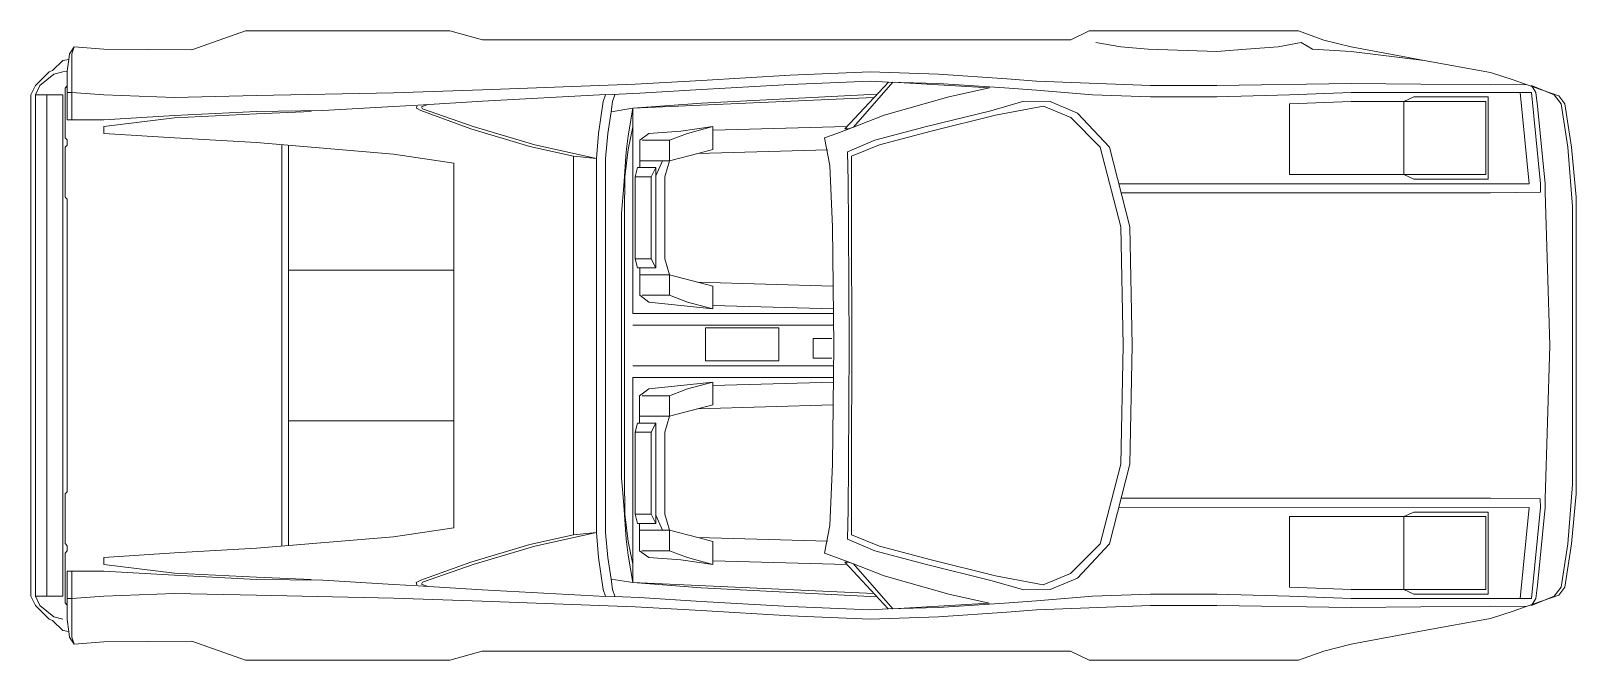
# Model space of a CAD drawing. Header units: millimetres. Extents: x -37049 to 129367, y 25385 to 90033.
# Drawn here: x -407 to 3899, y 37949 to 39703 of the extents above; entities that cross this region are included whole.
import ezdxf

# ---------------------------------------------------------------- set-up
doc = ezdxf.new("R2010")
doc.units = ezdxf.units.MM
doc.header["$MEASUREMENT"] = 0

# ---------------------------------------------------------------- blocks, each defined once
blk = doc.blocks.new('xexe')
at = {"color": 8, "lineweight": 13}
for p, q in [((-393.9, 39524.7), (-317.8, 39524.7)), ((-362.2, 38825.8), (-362.2, 39524.7)), ((-317.8, 38825.8), (-317.8, 39524.7)), ((292.4, 38825.9), (292.4, 39385.1)), ((311.1, 38825.7), (311.1, 39383.3)), ((1353.3, 39340.7), (1289.8, 39340.7)), ((1334.6, 39321.5), (1321.5, 39295.9)), ((1334.6, 39041.9), (1321.5, 39067.1)), ((771.7, 39035.4), (311.1, 39035.4)), ((1372.4, 39022.7), (1289.8, 39022.7)), ((1828.7, 38991.4), (1452, 39002.3)), ((1829.5, 38914.8), (1270.6, 38914.8)), ((1829.5, 38882.6), (1270.6, 38882.6)), ((-394, 38126.8), (-394, 38825.8)), ((-362.2, 38825.8), (-362.2, 38126.8)), ((-317.8, 38825.8), (-317.9, 38126.8)), ((292.4, 38825.5), (292.4, 38266.4)), ((311.1, 38825.7), (311.1, 38268.1)), ((1829.5, 38768.7), (1270.6, 38768.8)), ((1829.5, 38736.5), (1270.6, 38736.5)), ((1372.4, 38628.6), (1289.7, 38628.6)), ((1828.7, 38659.9), (1452, 38649.1)), ((771.7, 38616.1), (311.1, 38616.1)), ((1334.5, 38609.5), (1321.5, 38584.3)), ((1334.5, 38329.8), (1321.5, 38355.5)), ((1353.2, 38310.7), (1289.7, 38310.7)), ((-394, 38126.8), (-317.9, 38126.8)), ((-381.4, 38101.1), (-394, 38126.8)), ((-343.1, 38069.4), (-381.4, 38101.1)), ((-317.9, 38063.3), (-343.1, 38069.4))]:
    blk.add_line(p, q, dxfattribs=at)
for points in [[(3899, 38825.8), (3899.1, 39238.8), (3886.5, 39378.4), (3867.3, 39499.3), (3850.8, 39521.5), (3759.9, 39553.2), (3723.8, 39565.8), (3660.3, 39586.7), (3475.9, 39619.8), (3272.3, 39658.1), (3196.2, 39677.2), (3125.7, 39702.5), (2542.5, 39702.5), (2490.7, 39677.3), (2376.7, 39677.3), (851.4, 39677.3), (760.9, 39702.6), (191.1, 39702.6), (41.5, 39650), (-203.4, 39651.7), (-286, 39658.3), (-298.7, 39639.1), (-301.3, 39623), (-317.8, 39620), (-346.1, 39592.2), (-356.1, 39588.2), (-393.9, 39550.4), (-406.5, 39524.7), (-406.6, 38825.8)], [(-292.6, 39454.7), (-292.6, 39590), (-292.6, 39639.1), (-286, 39658.3)], [(3475.9, 39619.8), (3272.3, 39645.5), (3164.4, 39651.6), (3132.7, 39670.7), (3069.2, 39658.1), (2980, 39651.6), (2897.8, 39645.5), (2706.9, 39651.6), (2630.8, 39658.1), (2560.7, 39670.7)], [(2631.5, 39251.4), (3660.3, 39251.4), (3799.5, 39252.7), (3799.9, 39276.6), (3774.7, 39531.1), (3272.3, 39531.1), (3100.9, 39524.6), (2897.8, 39518.5), (2713.4, 39518.5), (2551.2, 39524.6), (2395.4, 39537.2), (2306.7, 39543.7), (2122.3, 39556.4), (1982.7, 39559.8), (1931.8, 39562.9), (1709.5, 39553.3), (1461.6, 39539.4), (1289.8, 39528.6), (1194.5, 39524.7), (1194.5, 39525.5), (851.4, 39506.8), (672.2, 39496), (603.4, 39492.1), (406.8, 39480.3), (222.4, 39477.7), (-6.4, 39466.4), (-203.4, 39454.7), (-305.2, 39454.7), (-305.2, 39531.3), (-305.2, 39590), (-301.3, 39623)], [(-305.2, 39589.1), (-317.8, 39588.2), (-343, 39582.1), (-381.3, 39550.4), (-393.9, 39524.7), (-394, 38825.8)], [(3759.9, 39553.2), (3660.3, 39552.4), (3272.3, 39556.3), (2897.8, 39550.2), (2713.4, 39550.2), (2395.4, 39562.9), (2312.8, 39569), (2122.3, 39582), (1931.8, 39588.1), (1709.5, 39579), (1461.6, 39564.7), (1277.2, 39554.2), (851.4, 39538.6), (603.4, 39530.3), (222.4, 39522.1), (-6.4, 39517.3), (-203.4, 39524.7), (-292.6, 39531.3), (-305.2, 39531.3)], [(-305.2, 39549.5), (-311.3, 39543), (-311.3, 39404.7), (-305.2, 39398.6), (-305.2, 39384.2), (-311.3, 39378.2), (-311.3, 39239.4), (-305.2, 39233.3), (-305.2, 38826)], [(1982.7, 39559.8), (1861.7, 39429.4), (1871.8, 39429.4), (1885.2, 39434.6), (1995.3, 39559.8), (2122.3, 39552.4), (2264.1, 39543.7), (2151, 39518.5), (1971.4, 39467.6), (1885.2, 39434.6), (1838.7, 39416.8), (1804.8, 39404.1), (1819.6, 39327.6), (1827.4, 39156.2), (1830.8, 38825.7)], [(2625.1, 39276.7), (3768.1, 39276.6), (3742.9, 39531.1)], [(3889, 38825.6), (3889.1, 39213.1), (3889.1, 39213.1), (3876, 39378.4), (3857.3, 39499.3), (3838.2, 39524.5), (3774.7, 39550.2), (3787.3, 39531.1), (3791.6, 39493.2), (3812.5, 39276.6), (3812.5, 39252.7), (3825.5, 38825.6)], [(1169.7, 39346.8), (1105.8, 39353.3), (983.6, 39380.7), (819.6, 39429.4), (680, 39480.3), (667.4, 39486.8), (669.1, 39492.9)], [(699.1, 39497.7), (682.2, 39491.2), (684.8, 39485.1), (826.1, 39435.9), (997.5, 39385), (1169.7, 39346.8)], [(1194.5, 39524.7), (1188.4, 39505.5), (1175.4, 39416.8), (1169.7, 39346.8), (1169.3, 39226.3), (1169.3, 38825.7)], [(1220.2, 39524.7), (1213.7, 39505.5), (1210.2, 39477.2), (1201.1, 39416.8), (1194.5, 39346.8), (1194.5, 39321.5), (1194.5, 39200.6), (1194.5, 38825.7)], [(1950.5, 39525.9), (1461.6, 39501.2), (1270.6, 39486.8), (1210.2, 39477.2)], [(1270.6, 39486.8), (1258, 39410.3), (1251.9, 39365.9), (1245.4, 39270.6), (1238.9, 39194.5), (1238.9, 38825.9)], [(1942.2, 39516.8), (1942.2, 39516.8), (1942.2, 39516.8), (1270.6, 39486.8), (1270.6, 38915.3)], [(1873.9, 38825.7), (1871.3, 39156.2), (1870.4, 39283.2), (1869.1, 39365.9), (1945.3, 39397.6), (2089.2, 39435.9), (2268.4, 39480.2), (2360.6, 39506.3), (2433.7, 39505.5), (2509.8, 39473.7), (2599, 39378.4), (2656, 39156.2), (2662.5, 38825.6)], [(2637.2, 38825.6), (2630.7, 39156.2), (2573.3, 39378.4), (2490.7, 39461.1), (2414.6, 39492.8), (2281, 39467.6), (2102.3, 39422.8), (1957.9, 39385), (1880, 39353.3), (1880, 39156.2), (1881.3, 38825.7)], [(771.7, 38825.9), (771.7, 39334.2), (771.7, 39334.2), (603.4, 39359.4), (222.4, 39391.2), (-6.4, 39404.2), (-203.4, 39416.9), (-203.4, 39436), (-6.4, 39460.3), (222.4, 39471.6), (374.6, 39478.2)], [(1270.6, 39435.5), (1258, 39372.4), (1248.5, 39295.9), (1247.1, 39194.5), (1247.1, 38825.9)], [(1829.5, 38927.9), (1493.8, 38937.5), (1493.8, 38937.5), (1493.3, 38927.5), (1315.4, 38946.6), (1289.8, 38965.7), (1289.8, 39041.4), (1283.7, 39041.9), (1277.2, 39067.1), (1277.2, 39295.9), (1283.7, 39321.5), (1289.8, 39322), (1289.8, 39397.6), (1315.4, 39416.8), (1404.2, 39422.9), (1493.3, 39435.9), (1493.8, 39425.5), (1867, 39435.9)], [(1493.3, 39435.9), (1423.3, 39416.8), (1372.4, 39397.6), (1296.3, 39397.6)], [(1372.4, 39397.6), (1372.4, 39340.7), (1359.8, 39295.9), (1359.8, 39067.1), (1372.4, 39022.7), (1372.4, 38965.7)], [(1813, 39371.5), (1452, 39360.7), (1493.3, 39372.4), (1493.8, 39425.5)], [(1452, 39360.7), (1372.4, 39340.7), (1353.3, 39340.7), (1334.6, 39298.5), (1334.6, 39321.5), (1289.8, 39322)], [(1105.8, 38825.9), (1105.8, 39353.3)], [(1277.2, 39067.1), (1321.5, 39067.1), (1321.5, 39295.9), (1277.2, 39295.9)], [(1283.7, 39041.9), (1334.6, 39041.9), (1334.6, 39298.5)], [(1372.4, 39022.7), (1493.3, 38991), (1493.8, 38937.5)], [(1493.3, 38927.5), (1423.3, 38946.6), (1372.4, 38965.7), (1296.3, 38965.7)], [(1825.1, 38790.8), (1773.2, 38790.8), (1773.3, 38845.2), (1825.1, 38845.2)], [(3899, 38825.3), (3899, 38412.3), (3886.4, 38272.7), (3867.3, 38151.8), (3850.7, 38129.6), (3759.8, 38097.9), (3723.7, 38085.3), (3660.2, 38064.4), (3475.8, 38031.3), (3272.2, 37993.1), (3196.1, 37973.9), (3125.6, 37948.7), (2542.4, 37948.8), (2490.6, 37974), (2376.7, 37974), (851.3, 37974.1), (760.8, 37948.8), (191, 37948.9), (41.4, 38001.5), (-203.5, 37999.8), (-286.1, 37993.3), (-298.7, 38012.4), (-301.3, 38028.5), (-317.9, 38031.5), (-346.1, 38059.4), (-356.1, 38063.3), (-394, 38101.1), (-406.6, 38126.8), (-406.6, 38825.8)], [(-305.3, 38102), (-311.3, 38108.5), (-311.3, 38246.8), (-305.2, 38252.9), (-305.2, 38267.3), (-311.3, 38273.4), (-311.3, 38412.1), (-305.2, 38418.2), (-305.2, 38825.5)], [(771.7, 38825.5), (771.7, 38317.2), (771.7, 38317.2), (603.4, 38292), (222.3, 38260.3), (-6.4, 38247.3), (-203.5, 38234.7), (-203.5, 38215.5), (-6.4, 38191.2), (222.3, 38179.8), (374.6, 38173.3)], [(1105.8, 38825.5), (1105.7, 38298.1)], [(1194.5, 38126.7), (1188.4, 38145.9), (1175.3, 38234.6), (1169.7, 38304.6), (1169.3, 38425.1), (1169.3, 38825.7)], [(1220.1, 38126.7), (1213.6, 38145.9), (1210.1, 38174.1), (1201, 38234.6), (1194.5, 38304.6), (1194.5, 38329.8), (1194.5, 38450.8), (1194.5, 38825.7)], [(1270.6, 38164.6), (1258, 38241.1), (1251.9, 38285.5), (1245.4, 38380.7), (1238.8, 38456.8), (1238.9, 38825.5)], [(1270.6, 38215.9), (1258, 38278.9), (1248.4, 38355.5), (1247.1, 38456.8), (1247.1, 38825.5)], [(1982.6, 38091.4), (1861.7, 38221.9), (1871.7, 38221.9), (1885.2, 38216.7), (1995.2, 38091.4), (2122.2, 38098.8), (2264, 38107.5), (2150.9, 38132.8), (1971.3, 38183.7), (1885.2, 38216.7), (1838.6, 38234.6), (1804.7, 38247.2), (1819.5, 38323.7), (1827.3, 38495.1), (1830.8, 38825.7)], [(1873.9, 38825.7), (1871.3, 38495.1), (1870.4, 38368.1), (1869.1, 38285.4), (1945.2, 38253.7), (2089.2, 38215.4), (2268.4, 38171), (2360.6, 38144.9), (2433.6, 38145.8), (2509.8, 38177.5), (2598.9, 38272.8), (2655.9, 38495), (2662.5, 38825.6)], [(2637.2, 38825.6), (2630.7, 38495), (2573.3, 38272.8), (2490.6, 38190.2), (2414.5, 38158.4), (2281, 38183.6), (2102.2, 38228.4), (1957.8, 38266.3), (1880, 38298.1), (1880, 38495.1), (1881.3, 38825.7)], [(3889, 38825.6), (3889, 38438), (3889, 38438), (3876, 38272.7), (3857.3, 38151.8), (3838.1, 38126.6), (3774.6, 38100.9), (3787.2, 38120.1), (3791.6, 38157.9), (3812.5, 38374.5), (3812.5, 38398.4), (3825.5, 38825.6)], [(1942.1, 38134.5), (1942.1, 38134.5), (1942.1, 38134.5), (1270.6, 38164.6), (1270.6, 38736.1)], [(1829.5, 38723.4), (1493.7, 38713.9), (1493.7, 38713.9), (1493.3, 38723.9), (1315.4, 38704.8), (1289.7, 38685.6), (1289.7, 38609.9), (1283.7, 38609.5), (1277.1, 38584.3), (1277.1, 38355.5), (1283.6, 38329.8), (1289.7, 38329.4), (1289.7, 38253.7), (1315.4, 38234.6), (1404.1, 38228.5), (1493.3, 38215.4), (1493.7, 38225.9), (1866.9, 38215.4)], [(1493.3, 38723.9), (1423.3, 38704.8), (1372.4, 38685.6), (1296.3, 38685.6)], [(1372.4, 38628.6), (1493.3, 38660.4), (1493.7, 38713.9)], [(1372.4, 38253.7), (1372.4, 38310.7), (1359.8, 38355.5), (1359.8, 38584.3), (1372.4, 38628.6), (1372.4, 38685.6)], [(1277.1, 38584.3), (1321.5, 38584.3), (1321.5, 38355.5), (1277.1, 38355.5)], [(1283.7, 38609.5), (1334.5, 38609.5), (1334.5, 38352.9)], [(2631.5, 38399.8), (3660.2, 38399.7), (3799.4, 38398.4), (3799.8, 38374.5), (3774.6, 38120.1), (3272.2, 38120.1), (3100.9, 38126.6), (2897.7, 38132.7), (2713.3, 38132.7), (2551.1, 38126.6), (2395.4, 38114), (2306.6, 38107.5), (2122.2, 38094.9), (1982.6, 38091.4), (1931.7, 38088.4), (1709.4, 38098), (1461.5, 38111.9), (1289.7, 38122.8), (1194.5, 38126.7), (1194.5, 38125.8), (851.3, 38144.6), (672.1, 38155.4), (603.4, 38159.4), (406.8, 38171.1), (222.3, 38173.7), (-6.4, 38185.1), (-203.5, 38196.8), (-305.3, 38196.8), (-305.3, 38120.3), (-305.3, 38061.5), (-301.3, 38028.5)], [(2625, 38374.6), (3768.1, 38374.5), (3742.9, 38120.1)], [(1452, 38290.7), (1372.4, 38310.7), (1353.2, 38310.7), (1334.5, 38352.9), (1334.5, 38329.8), (1289.7, 38329.4)], [(1169.7, 38304.6), (1105.7, 38298.1), (983.5, 38270.7), (819.5, 38222), (679.9, 38171.1), (667.3, 38164.6), (669, 38158.5)], [(699.1, 38153.7), (682.1, 38160.2), (684.7, 38166.3), (826.1, 38215.5), (997.4, 38266.3), (1169.7, 38304.6)], [(1813, 38279.8), (1452, 38290.7), (1493.3, 38278.9), (1493.7, 38225.9)], [(1493.3, 38215.4), (1423.3, 38234.6), (1372.4, 38253.7), (1296.2, 38253.7)], [(-292.6, 38196.8), (-292.6, 38061.5), (-292.6, 38012.4), (-286.1, 37993.3)], [(1950.4, 38125.4), (1461.5, 38150.2), (1270.6, 38164.6), (1210.1, 38174.1)], [(3759.8, 38097.9), (3660.2, 38098.8), (3272.2, 38094.9), (2897.7, 38101), (2713.3, 38101), (2395.4, 38088.4), (2312.7, 38082.3), (2122.2, 38069.3), (1931.7, 38063.2), (1709.4, 38072.3), (1461.5, 38086.7), (1277.1, 38097.1), (851.3, 38112.8), (603.4, 38121.1), (222.3, 38129.4), (-6.4, 38134.2), (-203.5, 38126.8), (-292.6, 38120.3), (-305.3, 38120.3)]]:
    blk.add_lwpolyline(points, dxfattribs=at)
for points in [[(3100.9, 39302.3), (3647.2, 39302.3), (3647.2, 39505.4), (3272.3, 39505.4), (3100.9, 39499.3)], [(3418.9, 39505.4), (3447.2, 39518.5), (3653.8, 39518.4), (3653.7, 39289.7), (3447.1, 39289.7), (3418.9, 39302.3)], [(1677.8, 38782.6), (1677.8, 38875.3), (1473.1, 38875.3), (1473.1, 38782.6)], [(3100.9, 38348.9), (3647.2, 38348.9), (3647.2, 38145.7), (3272.2, 38145.7), (3100.9, 38151.8)], [(3418.8, 38145.7), (3447.1, 38132.7), (3653.7, 38132.7), (3653.7, 38361.5), (3447.1, 38361.5), (3418.8, 38348.9)]]:
    blk.add_lwpolyline(points, close=True, dxfattribs=at)

msp = doc.modelspace()

# ---------------------------------------------------------------- block references
msp.add_blockref('xexe', (0, 0))

doc.saveas('drawing.dxf')
